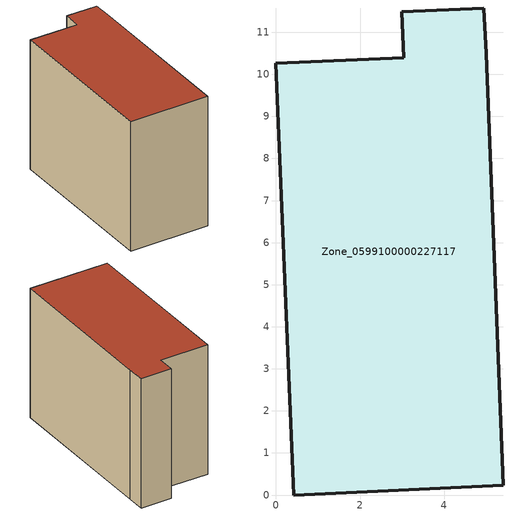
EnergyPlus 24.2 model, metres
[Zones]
Zone_0599100000227117
 floor ground (C_G): 4.94,11.58 5,10.49 5.4,0.23 0.42,0 0,10.26 3.04,10.4 2.99,11.49 z0
 wall outside (C_F): 5,10.49 4.94,11.58 2.99,11.49 3.04,10.4 0,10.26 0.42,0 5.4,0.23 5,10.49 z0:8.25
 roof outside (C_R): 5.4,0.23 5,10.49 4.94,11.58 2.99,11.49 3.04,10.4 0,10.26 0.42,0 z8.25
[BUILDING]
Pand.0599100000227117: North Axis=0; Terrain=City; Loads Convergence Tolerance Value=0.04; Temperature Convergence Tolerance Value=0.4; Solar Distribution=FullExterior; Maximum Number of Warmup Days=25; Minimum Number of Warmup Days=1
[Site:Location]
Rotterdam.The.Hague.AP_ZH_NLD Design_Conditions: Latitude=51.96; Longitude=4.45; Time Zone=1; Elevation=-4.5
[SITE:GROUNDTEMPERATURE:BUILDINGSURFACE]
18, 18, 18, 18, 18, 18, 18, 18, 18, 18, 18, 18
[MATERIAL] Thermal Absorptance=0.9; Solar Absorptance=0.7; Visible Absorptance=0.7
Name | Roughness | Thickness | Conductivity | Density | Specific Heat
G.TI.1946-1964 | MediumSmooth | 0.15 | 1 | 540 | 1210
F.TI.1946-1964 | Rough | 0.3 | 0.857143 | 1920 | 840
R.TI.1946-1964 | MediumRough | 0.2 | 0.277778 | 1500 | 1000
[CONSTRUCTION]
C_G: G.TI.1946-1964
C_F: F.TI.1946-1964
C_R: R.TI.1946-1964
[ZONE]
Zone_0599100000227117: Type=1; Multiplier=1; Ceiling Height=Autocalculate; Volume=Autocalculate; Floor Area=autocalculate; Part of Total Floor Area=Yes
[ZONEINFILTRATION:DESIGNFLOWRATE]
Infil_Zone_0599100000227117: Zone or ZoneList or Space or SpaceList=Zone_0599100000227117; Schedule=AlwaysOn; Design Flow Rate Calculation Method=Flow/Area; Flow Rate per Floor Area=0.003; Constant Term Coefficient=1; Temperature Term Coefficient=0; Velocity Term Coefficient=0; Velocity Squared Term Coefficient=0
[HVACTEMPLATE:ZONE:IDEALLOADSAIRSYSTEM]
Zone_0599100000227117: Maximum Heating Supply Air Temperature=50; Minimum Cooling Supply Air Temperature=13; Maximum Heating Supply Air Humidity Ratio=0.0156; Minimum Cooling Supply Air Humidity Ratio=0.0077; Heating Limit=NoLimit; Cooling Limit=NoLimit; Dehumidification Control Type=ConstantSensibleHeatRatio; Cooling Sensible Heat Ratio=0.7; Dehumidification Setpoint=60; Humidification Control Type=None; Humidification Setpoint=30; Outdoor Air Method=None; Outdoor Air Flow Rate per Person=0.00944; Outdoor Air Flow Rate per Zone Floor Area=0; Outdoor Air Flow Rate per Zone=0; Demand Controlled Ventilation Type=None; Outdoor Air Economizer Type=NoEconomizer; Heat Recovery Type=None; Sensible Heat Recovery Effectiveness=0.7; Latent Heat Recovery Effectiveness=0.65
[ZONECONTROL:THERMOSTAT]
ThermostatControl_Zone_0599100000227117: Zone or ZoneList=Zone_0599100000227117; Control Type Schedule=DualSetpointControlType; Control 1=Thermostat_Zone_0599100000227117; Temperature Difference Between Cutout And Setpoint=0
[THERMOSTATSETPOINT:DUALSETPOINT]
Thermostat_Zone_0599100000227117: Heating Setpoint Temperature Schedule=HeatingSetpoint_Zone_0599100000227117; Cooling Setpoint Temperature Schedule=CoolingSetpoint_Zone_0599100000227117
[SCHEDULE:COMPACT]
HeatingSetpoint_Zone_0599100000227117: Through: 12/31, For: AllDays, Until: 24:00, 21
CoolingSetpoint_Zone_0599100000227117: Through: 12/31, For: AllDays, Until: 24:00, 24
DualSetpointControlType: Through: 12/31, For: AllDays, Until: 24:00, 4
AlwaysOn: Through: 12/31, For: AllDays, Until: 24:00, 1
